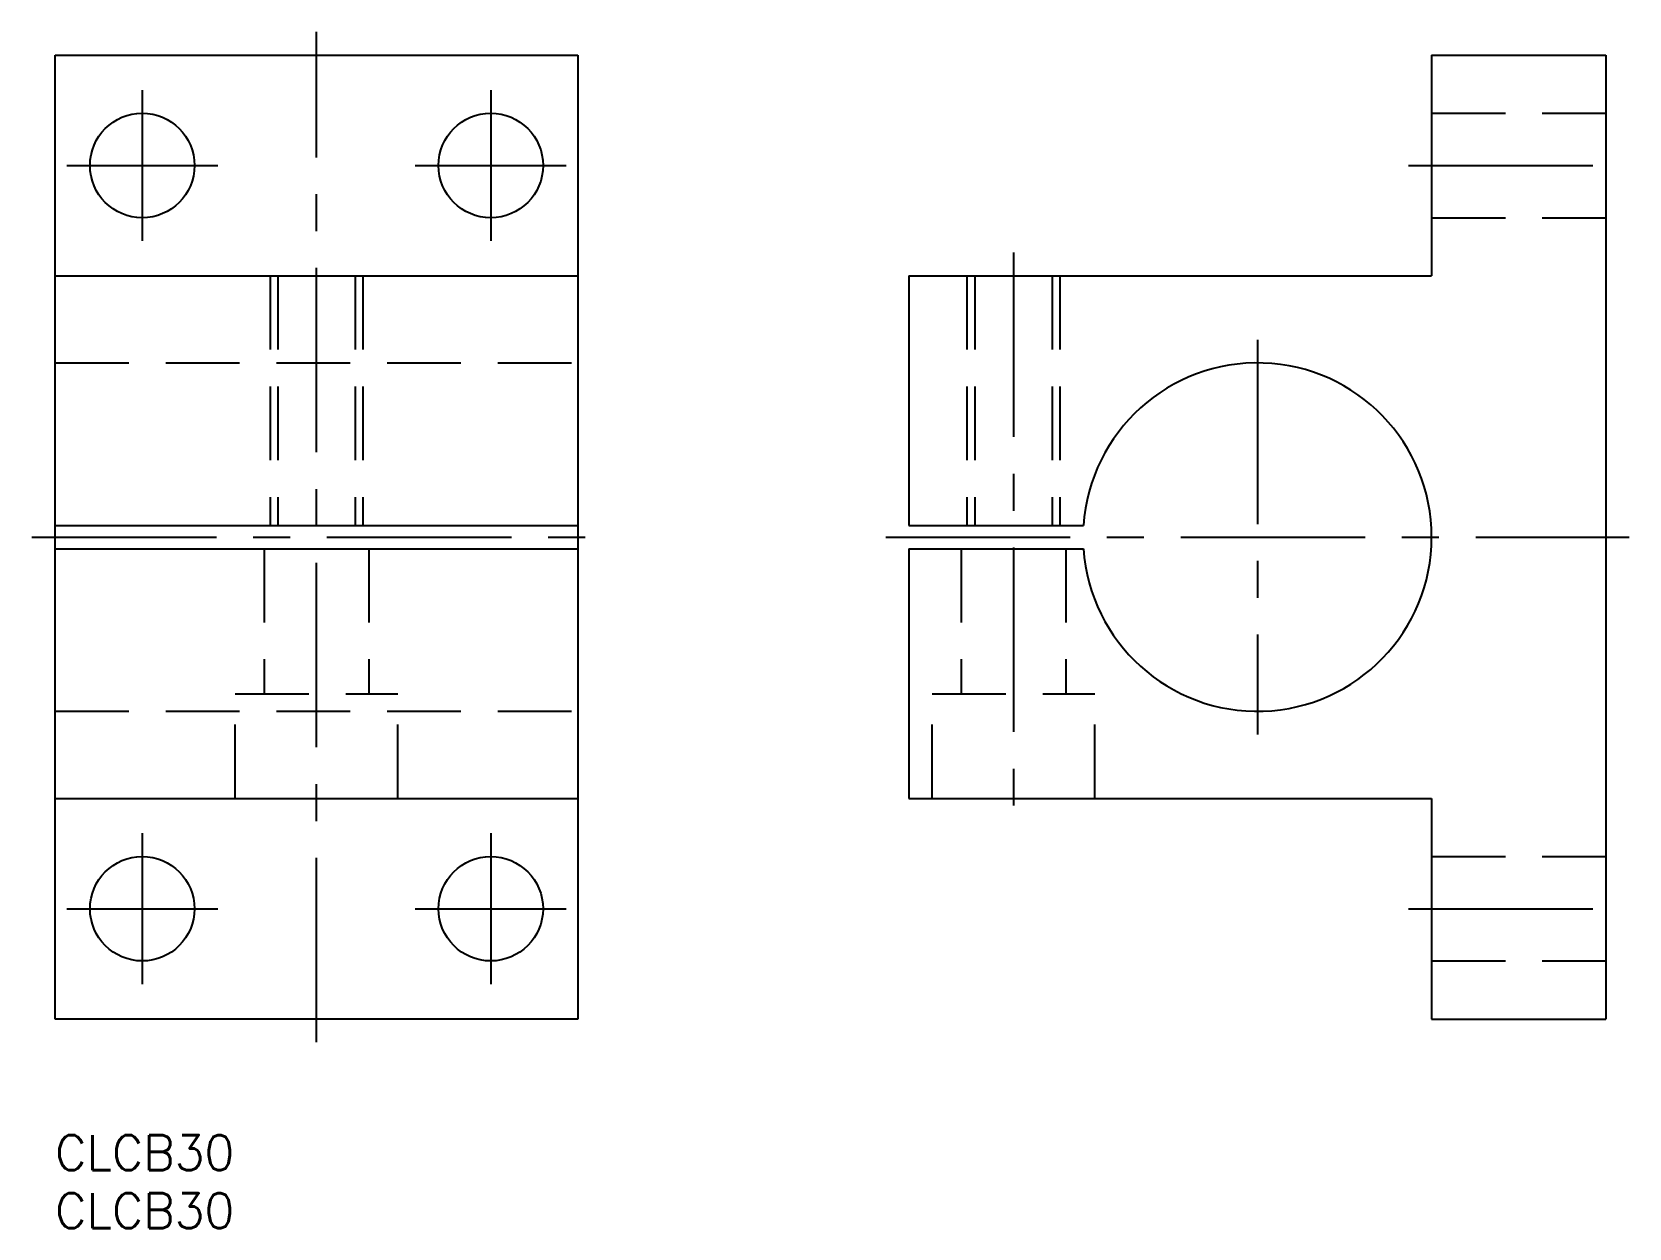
# Model space of a CAD drawing. Extents: x -2 to 136, y -8 to 95.
import ezdxf

# ---------------------------------------------------------------- set-up
doc = ezdxf.new("R2010")
doc.units = 0
doc.header["$LTSCALE"] = 0.5
doc.linetypes.add('CENTER', pattern=[50.8, 31.75, -6.35, 6.35, -6.35])
doc.linetypes.add('DASHED', pattern=[19.05, 12.7, -6.35])
for name, color, linetype in [('MSM_CENTER', 1, 'CENTER'), ('MSM_CONTINUOUS', 7, 'CONTINUOUS'), ('MSM_DASHED', 4, 'DASHED'), ('MSM_PART_NUMBER', 7, 'CONTINUOUS')]:
    doc.layers.add(name, color=color, linetype=linetype)
doc.styles.get("Standard").update_dxf_attribs({"font": 'txt.shx', "height": 3, "bigfont": 'bigfont.shx'})

# ---------------------------------------------------------------- blocks, each defined once
blk = doc.blocks.new('*U2')
at = {"layer": 'MSM_PART_NUMBER'}
blk.add_text('CLCB30', height=3, dxfattribs=at).set_placement((0, -3))
blk = doc.blocks.new('*U3')
at = {"layer": 'MSM_PART_NUMBER'}
blk.add_text('CLCB30', height=3, dxfattribs=at).set_placement((0, -8))

msp = doc.modelspace()

# ---------------------------------------------------------------- linework, layer by layer
at = {"layer": 'MSM_CENTER'}
for p, q in [((22.5, 8), (22.5, 95)), ((7.5, 90), (7.5, 77)), ((37.5, 90), (37.5, 77)), ((1, 83.5), (14, 83.5)), ((31, 83.5), (44, 83.5)), ((116.5, 83.5), (135.5, 83.5)), ((82.5, 76), (82.5, 27)), ((103.5, 68.5), (103.5, 34.5)), ((-2, 51.5), (47, 51.5)), ((71.5, 51.5), (135.5, 51.5)), ((7.5, 26), (7.5, 13)), ((37.5, 26), (37.5, 13)), ((1, 19.5), (14, 19.5)), ((31, 19.5), (44, 19.5)), ((116.5, 19.5), (135.5, 19.5))]:
    msp.add_line(p, q, dxfattribs=at)
at = {"layer": 'MSM_CONTINUOUS'}
for p, q in [((0, 10), (0, 93)), ((0, 93), (45, 93)), ((45, 93), (45, 10)), ((118.5, 93), (118.5, 74)), ((118.5, 93), (133.5, 93)), ((133.5, 93), (133.5, 10)), ((0, 74), (45, 74)), ((73.5, 74), (118.5, 74)), ((73.5, 74), (73.5, 52.5)), ((0, 52.5), (45, 52.5)), ((73.5, 52.5), (88.5334, 52.5)), ((0, 50.5), (45, 50.5)), ((73.5, 50.5), (73.5, 29)), ((73.5, 50.5), (88.5334, 50.5)), ((0, 29), (45, 29)), ((73.5, 29), (118.5, 29)), ((118.5, 29), (118.5, 10)), ((45, 10), (0, 10)), ((118.5, 10), (133.5, 10))]:
    msp.add_line(p, q, dxfattribs=at)
for centre in [(7.5, 83.5), (37.5, 83.5), (7.5, 19.5), (37.5, 19.5)]:
    msp.add_circle(centre, 4.5, dxfattribs=at)
msp.add_arc((103.5, 51.5), 15, 183.822554, 176.177446, dxfattribs=at)
at = {"layer": 'MSM_DASHED'}
for p, q in [((118.5, 88), (133.5, 88)), ((118.5, 79), (133.5, 79)), ((18.5, 74), (18.5, 52.5)), ((19.1765, 74), (19.1765, 52.5)), ((25.8235, 74), (25.8235, 52.5)), ((26.5, 74), (26.5, 52.5)), ((78.5, 74), (78.5, 52.5)), ((79.1765, 74), (79.1765, 52.5)), ((85.8235, 74), (85.8235, 52.5)), ((86.5, 74), (86.5, 52.5)), ((0, 66.5), (45, 66.5)), ((18, 50.5), (18, 38)), ((27, 50.5), (27, 38)), ((78, 50.5), (78, 38)), ((87, 50.5), (87, 38)), ((15.5, 38), (29.5, 38)), ((15.5, 29), (15.5, 38)), ((29.5, 29), (29.5, 38)), ((75.5, 38), (89.5, 38)), ((75.5, 29), (75.5, 38)), ((89.5, 29), (89.5, 38)), ((0, 36.5), (45, 36.5)), ((118.5, 24), (133.5, 24)), ((118.5, 15), (133.5, 15))]:
    msp.add_line(p, q, dxfattribs=at)

# ---------------------------------------------------------------- block references
at = {"layer": 'MSM_CONTINUOUS'}
for name in ['*U2', '*U3']:
    msp.add_blockref(name, (0, 0), dxfattribs=at)

doc.saveas('drawing.dxf')
